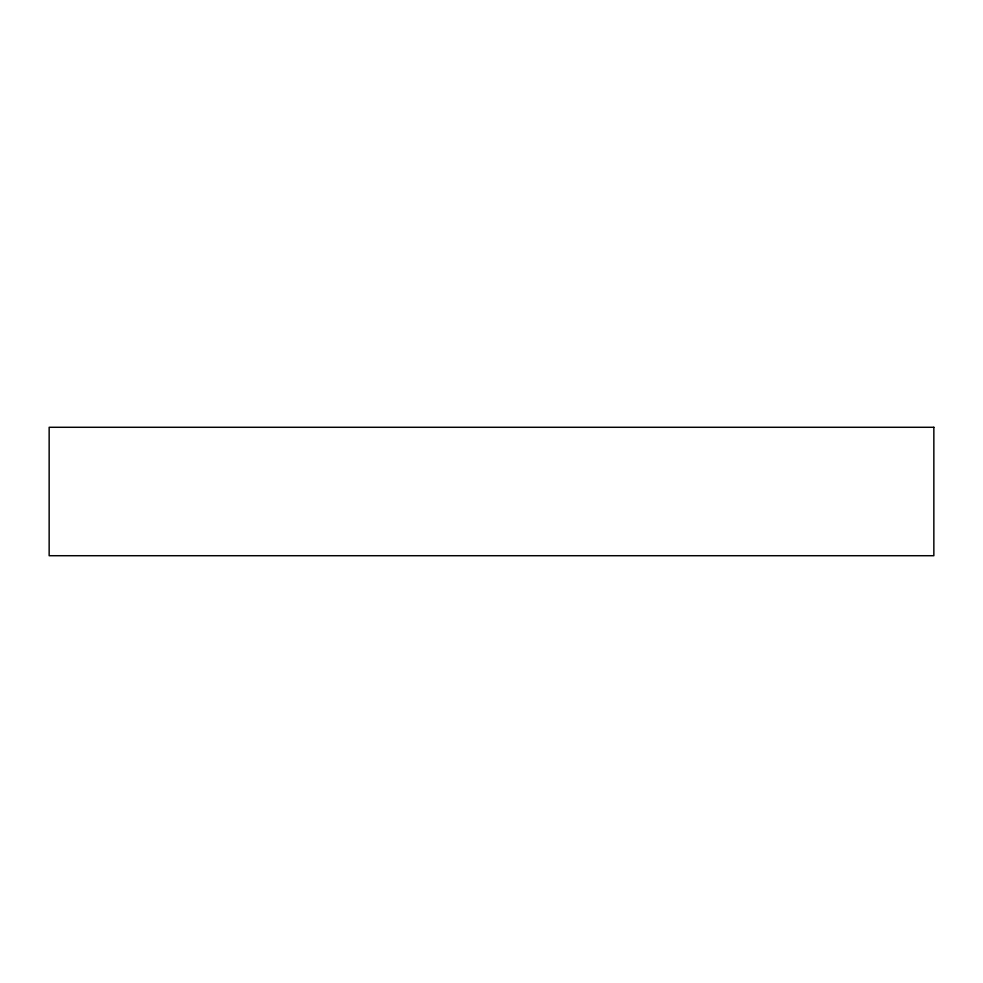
<?xml version="1.0" encoding="UTF-8"?>
<svg xmlns="http://www.w3.org/2000/svg" width="983" height="983" viewBox="0 0 983 983"><rect width="100%" height="100%" fill="white"/><g stroke="black" fill="none" stroke-linecap="round" stroke-linejoin="round"><path stroke-width="1.47" d="M933.85 427.286L49.15 427.286L49.15 555.714L933.85 555.714L933.85 427.286"/></g></svg>
